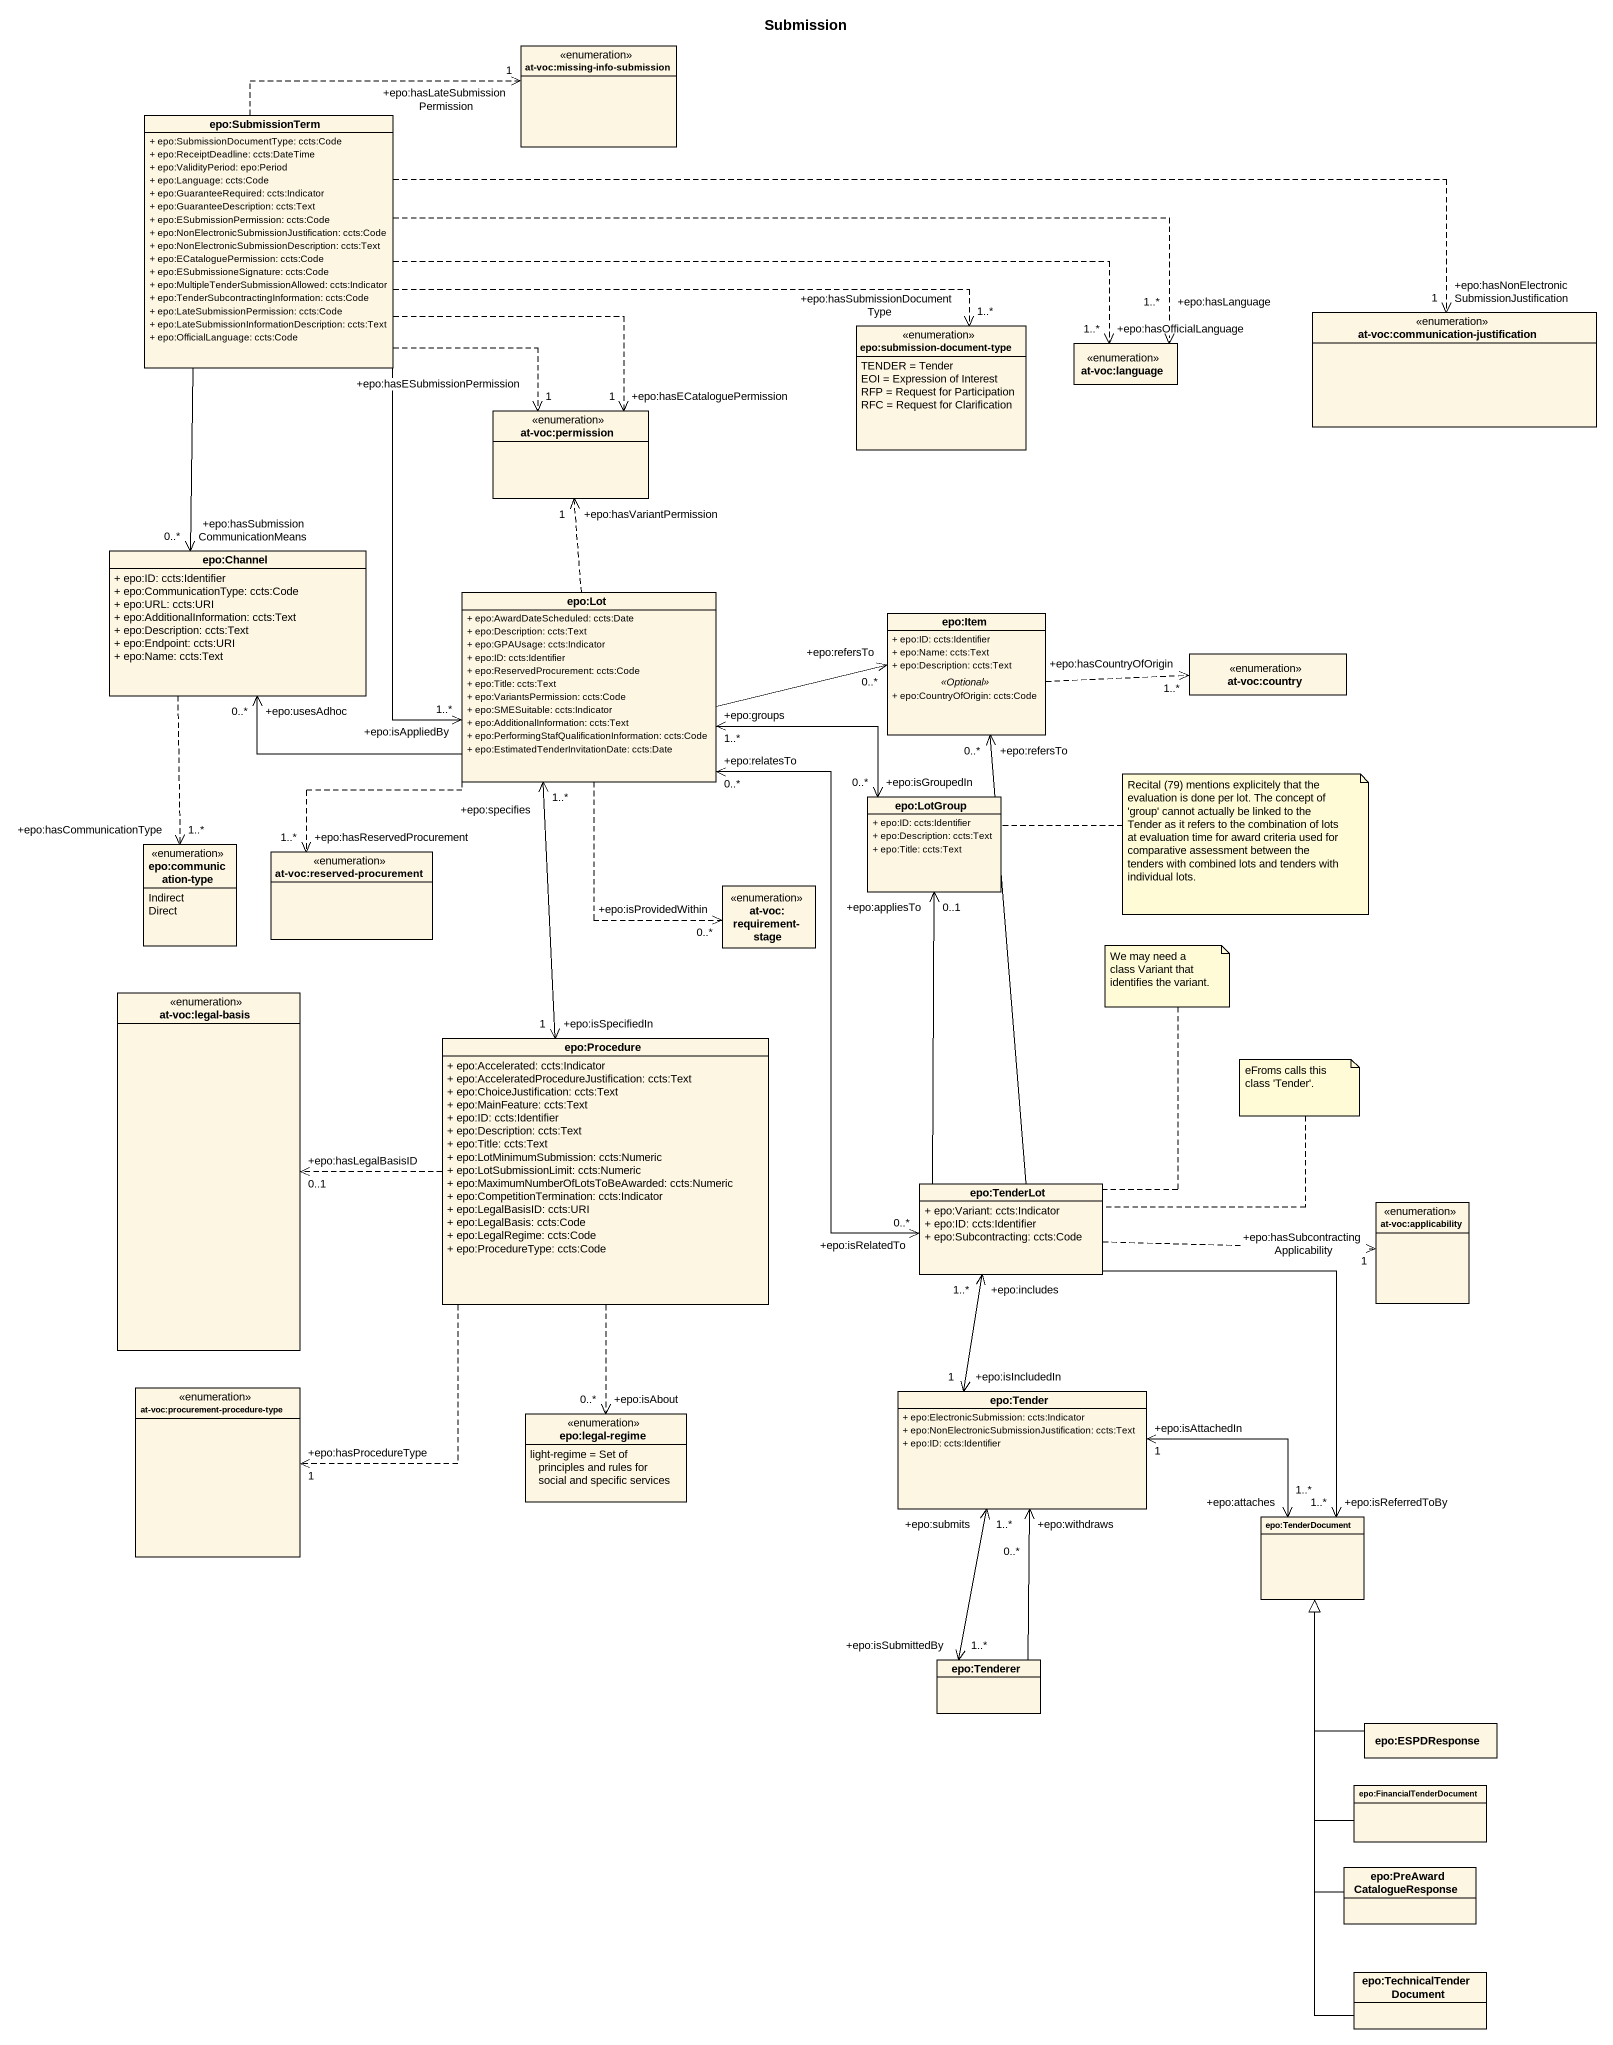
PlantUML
@startuml
title Submission
hide circle
hide empty members
skinparam classAttributeIconSize 0
enum "at-voc:missing-info-submission" as at_voc_missing_info
class "epo:SubmissionTerm" as epo_SubmissionTerm {
  + epo:SubmissionDocumentType: ccts:Code
  + epo:ReceiptDeadline: ccts:DateTime
  + epo:ValidityPeriod: epo:Period
  + epo:Language: ccts:Code
  + epo:GuaranteeRequired: ccts:Indicator
  + epo:GuaranteeDescription: ccts:Text
  + epo:ESubmissionPermission: ccts:Code
  + epo:NonElectronicSubmissionJustification: ccts:Code
  + epo:NonElectronicSubmissionDescription: ccts:Text
  + epo:ECataloguePermission: ccts:Code
  + epo:ESubmissioneSignature: ccts:Code
  + epo:MultipleTenderSubmissionAllowed: ccts:Indicator
  + epo:TenderSubcontractingInformation: ccts:Code
  + epo:LateSubmissionPermission: ccts:Code
  + epo:LateSubmissionInformationDescription: ccts:Text
  + epo:OfficialLanguage: ccts:Code
}
enum "epo:submission-document-type" as epo_submission_document_type {
  TENDER = Tender
  EOI = Expression of Interest
  RFP = Request for Participation
  RFC = Request for Clarification
}
enum "at-voc:language" as at_voc_language
enum "at-voc:communication-justification" as at_voc_communication
enum "at-voc:permission" as at_voc_permission
class "epo:Channel" as epo_Channel {
  + epo:ID: ccts:Identifier
  + epo:CommunicationType: ccts:Code
  + epo:URL: ccts:URI
  + epo:AdditionalInformation: ccts:Text
  + epo:Description: ccts:Text
  + epo:Endpoint: ccts:URI
  + epo:Name: ccts:Text
}
class "epo:Lot" as epo_Lot {
  + epo:AwardDateScheduled: ccts:Date
  + epo:Description: ccts:Text
  + epo:GPAUsage: ccts:Indicator
  + epo:ID: ccts:Identifier
  + epo:ReservedProcurement: ccts:Code
  + epo:Title: ccts:Text
  + epo:VariantsPermission: ccts:Code
  + epo:SMESuitable: ccts:Indicator
  + epo:AdditionalInformation: ccts:Text
  + epo:PerformingStafQualificationInformation: ccts:Code
  + epo:EstimatedTenderInvitationDate: ccts:Date
}
class "epo:Item" as epo_Item {
  + epo:ID: ccts:Identifier
  + epo:Name: ccts:Text
  + epo:Description: ccts:Text
  .. <<Optional>> ..
  + epo:CountryOfOrigin: ccts:Code
}
enum "at-voc:country" as at_voc_country
class "epo:LotGroup" as epo_LotGroup {
  + epo:ID: ccts:Identifier
  + epo:Description: ccts:Text
  + epo:Title: ccts:Text
}
enum "epo:communication-type" as epo_communication_type {
  Indirect
  Direct
}
enum "at-voc:reserved-procurement" as at_voc_reserved_procurement
enum "at-voc:requirement-stage" as at_voc_requirement_stage
enum "at-voc:legal-basis" as at_voc_legal_basis
class "epo:Procedure" as epo_Procedure {
  + epo:Accelerated: ccts:Indicator
  + epo:AcceleratedProcedureJustification: ccts:Text
  + epo:ChoiceJustification: ccts:Text
  + epo:MainFeature: ccts:Text
  + epo:ID: ccts:Identifier
  + epo:Description: ccts:Text
  + epo:Title: ccts:Text
  + epo:LotMinimumSubmission: ccts:Numeric
  + epo:LotSubmissionLimit: ccts:Numeric
  + epo:MaximumNumberOfLotsToBeAwarded: ccts:Numeric
  + epo:CompetitionTermination: ccts:Indicator
  + epo:LegalBasisID: ccts:URI
  + epo:LegalBasis: ccts:Code
  + epo:LegalRegime: ccts:Code
  + epo:ProcedureType: ccts:Code
}
class "epo:TenderLot" as epo_TenderLot {
  + epo:Variant: ccts:Indicator
  + epo:ID: ccts:Identifier
  + epo:Subcontracting: ccts:Code
}
enum "at-voc:applicability" as at_voc_applicability
enum "at-voc:procurement-procedure-type" as at_voc_procurement
enum "epo:legal-regime" as epo_legal_regime {
  light-regime = Set of principles and rules for social and specific services
}
class "epo:Tender" as epo_Tender {
  + epo:ElectronicSubmission: ccts:Indicator
  + epo:NonElectronicSubmissionJustification: ccts:Text
  + epo:ID: ccts:Identifier
}
class "epo:TenderDocument" as epo_TenderDocument
class "epo:Tenderer" as epo_Tenderer
class "epo:ESPDResponse" as epo_ESPDResponse
class "epo:FinancialTenderDocument" as epo_FinancialTenderDocument
class "epo:PreAwardCatalogueResponse" as epo_PreAwardCatalogueRespons
class "epo:TechnicalTenderDocument" as epo_TechnicalTenderDocument
epo_SubmissionTerm .right.> "+epo:hasLateSubmissionPermission\n1" at_voc_missing_info
epo_SubmissionTerm .right.> "+epo:hasSubmissionDocumentType\n1..*" epo_submission_document_type
epo_SubmissionTerm .right.> "+epo:hasOfficialLanguage\n1..*" at_voc_language
epo_SubmissionTerm .right.> "+epo:hasLanguage\n1..*" at_voc_language
epo_SubmissionTerm .right.> "+epo:hasNonElectronicSubmissionJustification\n1" at_voc_communication
epo_SubmissionTerm ..> "+epo:hasECataloguePermission\n1" at_voc_permission
epo_SubmissionTerm ..> "+epo:hasESubmissionPermission\n1" at_voc_permission
epo_SubmissionTerm --> "+epo:hasSubmissionCommunicationMeans\n0..*" epo_Channel
epo_SubmissionTerm --> "+epo:isAppliedBy\n1..*" epo_Lot
epo_Channel ..> "+epo:hasCommunicationType\n1..*" epo_communication_type
epo_Lot .up.> "+epo:hasVariantPermission\n1" at_voc_permission
epo_Lot -left-> "+epo:usesAdhoc\n0..*" epo_Channel
epo_Lot -right-> "+epo:refersTo\n0..*" epo_Item
epo_Lot "+epo:groups\n1..*" <-right-> "+epo:isGroupedIn\n0..*" epo_LotGroup
epo_Lot ..> "+epo:hasReservedProcurement\n1..*" at_voc_reserved_procurement
epo_Lot ..> "+epo:isProvidedWithin\n0..*" at_voc_requirement_stage
epo_Item .right.> "+epo:hasCountryOfOrigin\n1..*" at_voc_country
epo_Procedure "+epo:isSpecifiedIn\n1" <-up-> "+epo:specifies\n1..*" epo_Lot
epo_Procedure .left.> "+epo:hasLegalBasisID\n0..1" at_voc_legal_basis
epo_Procedure ..> "+epo:hasProcedureType\n1" at_voc_procurement
epo_Procedure ..> "+epo:isAbout\n0..*" epo_legal_regime
epo_TenderLot "+epo:isRelatedTo\n0..*" <-up-> "+epo:relatesTo\n0..*" epo_Lot
epo_TenderLot -up-> "+epo:refersTo\n0..*" epo_Item
epo_TenderLot -up-> "+epo:appliesTo\n0..1" epo_LotGroup
epo_TenderLot .right.> "+epo:hasSubcontractingApplicability\n1" at_voc_applicability
epo_TenderLot --> "+epo:isReferredToBy\n1..*" epo_TenderDocument
epo_Tender "+epo:isIncludedIn\n1" <-up-> "+epo:includes\n1..*" epo_TenderLot
epo_Tender "+epo:isAttachedIn\n1" <-right-> "+epo:attaches\n1..*" epo_TenderDocument
epo_Tenderer "+epo:isSubmittedBy\n1..*" <-up-> "+epo:submits\n1..*" epo_Tender
epo_Tenderer -up-> "+epo:withdraws\n0..*" epo_Tender
epo_ESPDResponse -up-|> epo_TenderDocument
epo_FinancialTenderDocument -up-|> epo_TenderDocument
epo_PreAwardCatalogueRespons -up-|> epo_TenderDocument
epo_TechnicalTenderDocument -up-|> epo_TenderDocument
note right of epo_LotGroup : Recital (79) mentions explicitely that the evaluation is done per lot. The concept of 'group' cannot actually be linked to the Tender as it refers to the combination of lots at evaluation time for award criteria used for comparative assessment between the tenders with combined lots and tenders with individual lots.
note top of epo_TenderLot : We may need a class Variant that identifies the variant.
note right of epo_TenderLot : eFroms calls this class 'Tender'.
@enduml
